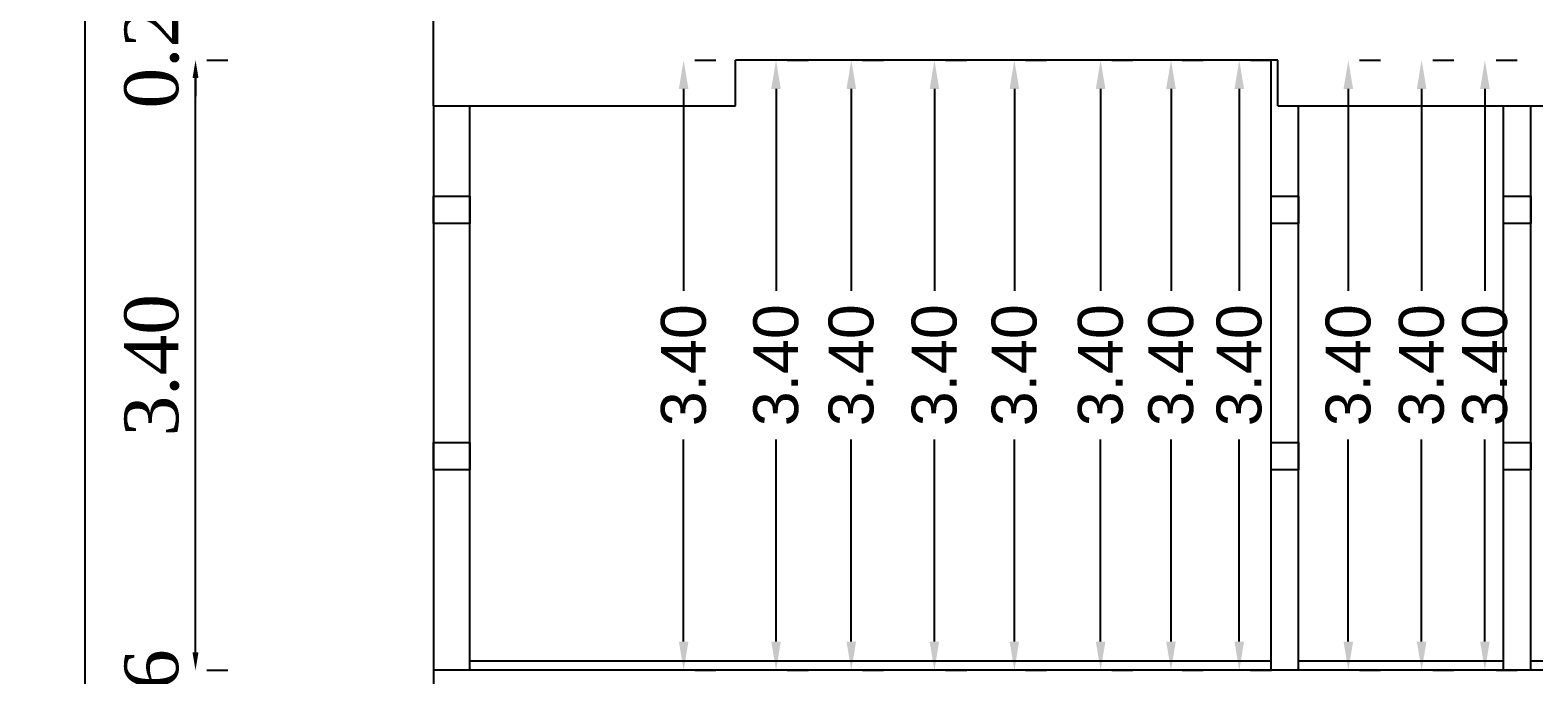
# Model space of a CAD drawing. Header units: metres. Extents: x 2754 to 3501, y 1112 to 1514.
# Drawn here: x 3367.96 to 3376.34, y 1417.85 to 1421.44 of the extents above; entities that cross this region are included whole.
import ezdxf

# ---------------------------------------------------------------- set-up
doc = ezdxf.new("R2010")
doc.units = ezdxf.units.M
for name, color, linetype in [('AR-COLUMN', 2, 'Continuous'), ('AR-THIN', 8, 'Continuous'), ('AR-WALL', 7, 'Continuous'), ('BLK_1_FLR_0_REGULAR_ROOM_1', 2, 'Continuous'), ('BLK_1_FLR_0_REGULAR_ROOM_10', 2, 'Continuous'), ('BLK_1_FLR_0_REGULAR_ROOM_11', 2, 'Continuous'), ('BLK_1_FLR_0_REGULAR_ROOM_2', 2, 'Continuous'), ('BLK_1_FLR_0_REGULAR_ROOM_3', 2, 'Continuous'), ('BLK_1_FLR_0_REGULAR_ROOM_4', 2, 'Continuous'), ('BLK_1_FLR_0_REGULAR_ROOM_5', 2, 'Continuous'), ('BLK_1_FLR_0_REGULAR_ROOM_6', 2, 'Continuous'), ('BLK_1_FLR_0_REGULAR_ROOM_7', 2, 'Continuous'), ('BLK_1_FLR_0_REGULAR_ROOM_8', 2, 'Continuous'), ('BLK_1_FLR_0_REGULAR_ROOM_9', 2, 'Continuous'), ('BLK_1_HT_OF_BLDG', 5, 'Continuous')]:
    doc.layers.add(name, color=color, linetype=linetype)
doc.styles.add('ANAND', font='times.ttf')
doc.styles.get("Standard").update_dxf_attribs({"font": 'arial.ttf'})
doc.dimstyles.new('STANDARD$0', dxfattribs={"dimtxt": 7, "dimasz": 3, "dimexe": 3, "dimexo": 1, "dimgap": 1.5, "dimtad": 1, "dimdec": 1, "dimzin": 1, "dimdsep": 46, "dimlunit": 4, "dimtxsty": 'Standard', "dimblk": 'OBLIQUE', "dimcen": 0.09375, "dimdle": 1, "dimclrd": 8, "dimclre": 8, "dimclrt": 7, "dimadec": 1, "dimazin": 0, "dimtfac": 1, "dimtdec": 1, "dimtix": 1, "dimtmove": 2, "dimatfit": 3, "dimldrblk": 'ARCHTICK', "dimfxl": 0, "dimfrac": 2, "dimtolj": 1, "dimtzin": 0, "dimarcsym": 0})
doc.dimstyles.new('V1', dxfattribs={"dimtxt": 0.23, "dimasz": 0.1, "dimexe": 0.18, "dimexo": 0.0625, "dimgap": 0.09, "dimtad": 1, "dimzin": 0, "dimdsep": 46, "dimtxsty": 'ANAND', "dimcen": 0.09, "dimadec": 0, "dimazin": 0, "dimtfac": 1, "dimtix": 1, "dimtofl": 0, "dimtmove": 2, "dimatfit": 0, "dimfxl": 0, "dimtolj": 1, "dimtzin": 0, "dimarcsym": 0})

# ---------------------------------------------------------------- blocks, each defined once
blk = doc.blocks.new('*D239')
at = {"color": 0, "lineweight": -2}
for p, q in [((3368.8852, 1417.9724), (3368.8852, 1418.0724)), ((3368.9477, 1417.8724), (3369.0652, 1417.8724)), ((3368.9477, 1417.3136), (3369.0652, 1417.3136)), ((3368.8852, 1417.2136), (3368.8852, 1417.1136))]:
    blk.add_line(p, q, dxfattribs=at)
at = {"color": 0}
for points in [[(3368.8685, 1417.9724), (3368.9018, 1417.9724), (3368.8852, 1417.8724)], [(3368.8685, 1417.2136), (3368.9018, 1417.2136), (3368.8852, 1417.3136)]]:
    blk.add_solid(points, dxfattribs=at)
at = {"layer": 'Defpoints', "color": 0}
for p in [(3368.8852, 1417.8724), (3368.8852, 1417.8724), (3368.8852, 1417.3136)]:
    blk.add_point(p, dxfattribs=at)
at = {"color": 0, "insert": (3368.6421, 1417.593), "char_height": 0.3, "attachment_point": 5, "rotation": 90, "style": 'ANAND'}
blk.add_mtext('\\A1;0.56', dxfattribs=at)
blk = doc.blocks.new('*D240')
at = {"color": 0, "lineweight": -2}
for p, q in [((3368.9477, 1421.2724), (3369.0652, 1421.2724)), ((3368.8852, 1417.9724), (3368.8852, 1421.1724)), ((3368.9477, 1417.8724), (3369.0652, 1417.8724))]:
    blk.add_line(p, q, dxfattribs=at)
at = {"color": 0}
for points in [[(3368.8685, 1421.1724), (3368.9018, 1421.1724), (3368.8852, 1421.2724)], [(3368.8685, 1417.9724), (3368.9018, 1417.9724), (3368.8852, 1417.8724)]]:
    blk.add_solid(points, dxfattribs=at)
at = {"layer": 'Defpoints', "color": 0}
for p in [(3368.8852, 1421.2724), (3368.8852, 1421.2724), (3368.8852, 1417.8724)]:
    blk.add_point(p, dxfattribs=at)
at = {"color": 0, "insert": (3368.6421, 1419.5724), "char_height": 0.3, "attachment_point": 5, "rotation": 90, "style": 'ANAND'}
blk.add_mtext('\\A1;3.40', dxfattribs=at)
blk = doc.blocks.new('*D241')
at = {"color": 0, "lineweight": -2}
for p, q in [((3368.8852, 1421.6264), (3368.8852, 1421.7264)), ((3368.9477, 1421.5264), (3369.0652, 1421.5264)), ((3368.9477, 1421.2724), (3369.0652, 1421.2724)), ((3368.8852, 1421.1724), (3368.8852, 1421.0724))]:
    blk.add_line(p, q, dxfattribs=at)
at = {"color": 0}
for points in [[(3368.8685, 1421.6264), (3368.9018, 1421.6264), (3368.8852, 1421.5264)], [(3368.8685, 1421.1724), (3368.9018, 1421.1724), (3368.8852, 1421.2724)]]:
    blk.add_solid(points, dxfattribs=at)
at = {"layer": 'Defpoints', "color": 0}
for p in [(3368.8852, 1421.5264), (3368.8852, 1421.5264), (3368.8852, 1421.2724)]:
    blk.add_point(p, dxfattribs=at)
at = {"color": 0, "insert": (3368.6421, 1421.3994), "char_height": 0.3, "attachment_point": 5, "rotation": 90, "style": 'ANAND'}
blk.add_mtext('\\A1;0.25', dxfattribs=at)
blk = doc.blocks.new('*D250')
at = {"layer": 'BLK_1_HT_OF_BLDG', "color": 0, "lineweight": -2}
for p, q in [((3368.3324, 1435.544), (3368.4499, 1435.544)), ((3368.2699, 1435.364), (3368.2699, 1426.6107)), ((3368.2699, 1417.4936), (3368.2699, 1426.2469)), ((3368.3324, 1417.3136), (3368.4499, 1417.3136))]:
    blk.add_line(p, q, dxfattribs=at)
at = {"layer": 'BLK_1_HT_OF_BLDG', "color": 0}
for points in [[(3368.2399, 1435.364), (3368.2999, 1435.364), (3368.2699, 1435.544)], [(3368.2399, 1417.4936), (3368.2999, 1417.4936), (3368.2699, 1417.3136)]]:
    blk.add_solid(points, dxfattribs=at)
at = {"layer": 'Defpoints', "color": 0}
for p in [(3368.2699, 1435.544), (3368.2699, 1435.544), (3368.2699, 1417.3136)]:
    blk.add_point(p, dxfattribs=at)
at = {"layer": 'BLK_1_HT_OF_BLDG', "color": 0, "insert": (3368.2699, 1426.4288), "char_height": 0.18, "attachment_point": 5}
blk.add_mtext('\\A1;18.21', dxfattribs=at)
blk = doc.blocks.new('*D25')
at = {"layer": 'BLK_1_FLR_0_REGULAR_ROOM_2', "color": 0, "lineweight": -2}
for p, q in [((3372.1832, 1421.2724), (3372.3007, 1421.2724)), ((3372.1207, 1421.1124), (3372.1207, 1419.9866)), ((3372.1207, 1418.0324), (3372.1207, 1419.1582)), ((3372.1832, 1417.8724), (3372.3007, 1417.8724))]:
    blk.add_line(p, q, dxfattribs=at)
at = {"layer": 'BLK_1_FLR_0_REGULAR_ROOM_2', "color": 0}
for points in [[(3372.094, 1421.1124), (3372.1473, 1421.1124), (3372.1207, 1421.2724)], [(3372.094, 1418.0324), (3372.1473, 1418.0324), (3372.1207, 1417.8724)]]:
    blk.add_solid(points, dxfattribs=at)
at = {"layer": 'Defpoints', "color": 0}
for p in [(3372.1207, 1421.2724), (3372.1207, 1417.8724), (3372.1207, 1417.8724)]:
    blk.add_point(p, dxfattribs=at)
at = {"layer": 'BLK_1_FLR_0_REGULAR_ROOM_2', "color": 0, "insert": (3372.1207, 1419.5724), "char_height": 0.25, "attachment_point": 5, "rotation": 90}
blk.add_mtext('\\A1;3.40', dxfattribs=at)
blk = doc.blocks.new('*D26')
at = {"layer": 'BLK_1_FLR_0_REGULAR_ROOM_3', "color": 0, "lineweight": -2}
for p, q in [((3372.6026, 1421.2724), (3372.7201, 1421.2724)), ((3372.5401, 1421.1124), (3372.5401, 1419.9866)), ((3372.5401, 1418.0324), (3372.5401, 1419.1582)), ((3372.6026, 1417.8724), (3372.7201, 1417.8724))]:
    blk.add_line(p, q, dxfattribs=at)
at = {"layer": 'BLK_1_FLR_0_REGULAR_ROOM_3', "color": 0}
for points in [[(3372.5135, 1421.1124), (3372.5668, 1421.1124), (3372.5401, 1421.2724)], [(3372.5135, 1418.0324), (3372.5668, 1418.0324), (3372.5401, 1417.8724)]]:
    blk.add_solid(points, dxfattribs=at)
at = {"layer": 'Defpoints', "color": 0}
for p in [(3372.5401, 1421.2724), (3372.5401, 1417.8724), (3372.5401, 1417.8724)]:
    blk.add_point(p, dxfattribs=at)
at = {"layer": 'BLK_1_FLR_0_REGULAR_ROOM_3', "color": 0, "insert": (3372.5401, 1419.5724), "char_height": 0.25, "attachment_point": 5, "rotation": 90}
blk.add_mtext('\\A1;3.40', dxfattribs=at)
blk = doc.blocks.new('*D27')
at = {"layer": 'BLK_1_FLR_0_REGULAR_ROOM_4', "color": 0, "lineweight": -2}
for p, q in [((3373.0658, 1421.2724), (3373.1833, 1421.2724)), ((3373.0033, 1421.1124), (3373.0033, 1419.9866)), ((3373.0033, 1418.0324), (3373.0033, 1419.1582)), ((3373.0658, 1417.8724), (3373.1833, 1417.8724))]:
    blk.add_line(p, q, dxfattribs=at)
at = {"layer": 'BLK_1_FLR_0_REGULAR_ROOM_4', "color": 0}
for points in [[(3372.9766, 1421.1124), (3373.03, 1421.1124), (3373.0033, 1421.2724)], [(3372.9766, 1418.0324), (3373.03, 1418.0324), (3373.0033, 1417.8724)]]:
    blk.add_solid(points, dxfattribs=at)
at = {"layer": 'Defpoints', "color": 0}
for p in [(3373.0033, 1421.2724), (3373.0033, 1417.8724), (3373.0033, 1417.8724)]:
    blk.add_point(p, dxfattribs=at)
at = {"layer": 'BLK_1_FLR_0_REGULAR_ROOM_4', "color": 0, "insert": (3373.0033, 1419.5724), "char_height": 0.25, "attachment_point": 5, "rotation": 90}
blk.add_mtext('\\A1;3.40', dxfattribs=at)
blk = doc.blocks.new('*D28')
at = {"layer": 'BLK_1_FLR_0_REGULAR_ROOM_5', "color": 0, "lineweight": -2}
for p, q in [((3373.5115, 1421.2724), (3373.629, 1421.2724)), ((3373.449, 1421.1124), (3373.449, 1419.9866)), ((3373.449, 1418.0324), (3373.449, 1419.1582)), ((3373.5115, 1417.8724), (3373.629, 1417.8724))]:
    blk.add_line(p, q, dxfattribs=at)
at = {"layer": 'BLK_1_FLR_0_REGULAR_ROOM_5', "color": 0}
for points in [[(3373.4223, 1421.1124), (3373.4756, 1421.1124), (3373.449, 1421.2724)], [(3373.4223, 1418.0324), (3373.4756, 1418.0324), (3373.449, 1417.8724)]]:
    blk.add_solid(points, dxfattribs=at)
at = {"layer": 'Defpoints', "color": 0}
for p in [(3373.449, 1421.2724), (3373.449, 1417.8724), (3373.449, 1417.8724)]:
    blk.add_point(p, dxfattribs=at)
at = {"layer": 'BLK_1_FLR_0_REGULAR_ROOM_5', "color": 0, "insert": (3373.449, 1419.5724), "char_height": 0.25, "attachment_point": 5, "rotation": 90}
blk.add_mtext('\\A1;3.40', dxfattribs=at)
blk = doc.blocks.new('*D29')
at = {"layer": 'BLK_1_FLR_0_REGULAR_ROOM_6', "color": 0, "lineweight": -2}
for p, q in [((3373.9921, 1421.2724), (3374.1096, 1421.2724)), ((3373.9296, 1421.1124), (3373.9296, 1419.9866)), ((3373.9296, 1418.0324), (3373.9296, 1419.1582)), ((3373.9921, 1417.8724), (3374.1096, 1417.8724))]:
    blk.add_line(p, q, dxfattribs=at)
at = {"layer": 'BLK_1_FLR_0_REGULAR_ROOM_6', "color": 0}
for points in [[(3373.9029, 1421.1124), (3373.9563, 1421.1124), (3373.9296, 1421.2724)], [(3373.9029, 1418.0324), (3373.9563, 1418.0324), (3373.9296, 1417.8724)]]:
    blk.add_solid(points, dxfattribs=at)
at = {"layer": 'Defpoints', "color": 0}
for p in [(3373.9296, 1421.2724), (3373.9296, 1417.8724), (3373.9296, 1417.8724)]:
    blk.add_point(p, dxfattribs=at)
at = {"layer": 'BLK_1_FLR_0_REGULAR_ROOM_6', "color": 0, "insert": (3373.9296, 1419.5724), "char_height": 0.25, "attachment_point": 5, "rotation": 90}
blk.add_mtext('\\A1;3.40', dxfattribs=at)
blk = doc.blocks.new('*D30')
at = {"layer": 'BLK_1_FLR_0_REGULAR_ROOM_7', "color": 0, "lineweight": -2}
for p, q in [((3374.3845, 1421.2724), (3374.502, 1421.2724)), ((3374.322, 1421.1124), (3374.322, 1419.9866)), ((3374.322, 1418.0324), (3374.322, 1419.1582)), ((3374.3845, 1417.8724), (3374.502, 1417.8724))]:
    blk.add_line(p, q, dxfattribs=at)
at = {"layer": 'BLK_1_FLR_0_REGULAR_ROOM_7', "color": 0}
for points in [[(3374.2953, 1421.1124), (3374.3486, 1421.1124), (3374.322, 1421.2724)], [(3374.2953, 1418.0324), (3374.3486, 1418.0324), (3374.322, 1417.8724)]]:
    blk.add_solid(points, dxfattribs=at)
at = {"layer": 'Defpoints', "color": 0}
for p in [(3374.322, 1421.2724), (3374.322, 1417.8724), (3374.322, 1417.8724)]:
    blk.add_point(p, dxfattribs=at)
at = {"layer": 'BLK_1_FLR_0_REGULAR_ROOM_7', "color": 0, "insert": (3374.322, 1419.5724), "char_height": 0.25, "attachment_point": 5, "rotation": 90}
blk.add_mtext('\\A1;3.40', dxfattribs=at)
blk = doc.blocks.new('*D31')
at = {"layer": 'BLK_1_FLR_0_REGULAR_ROOM_8', "color": 0, "lineweight": -2}
for p, q in [((3374.7649, 1421.2724), (3374.8824, 1421.2724)), ((3374.7024, 1421.1124), (3374.7024, 1419.9866)), ((3374.7024, 1418.0324), (3374.7024, 1419.1582)), ((3374.7649, 1417.8724), (3374.8824, 1417.8724))]:
    blk.add_line(p, q, dxfattribs=at)
at = {"layer": 'BLK_1_FLR_0_REGULAR_ROOM_8', "color": 0}
for points in [[(3374.6757, 1421.1124), (3374.729, 1421.1124), (3374.7024, 1421.2724)], [(3374.6757, 1418.0324), (3374.729, 1418.0324), (3374.7024, 1417.8724)]]:
    blk.add_solid(points, dxfattribs=at)
at = {"layer": 'Defpoints', "color": 0}
for p in [(3374.7024, 1421.2724), (3374.7024, 1417.8724), (3374.7024, 1417.8724)]:
    blk.add_point(p, dxfattribs=at)
at = {"layer": 'BLK_1_FLR_0_REGULAR_ROOM_8', "color": 0, "insert": (3374.7024, 1419.5724), "char_height": 0.25, "attachment_point": 5, "rotation": 90}
blk.add_mtext('\\A1;3.40', dxfattribs=at)
blk = doc.blocks.new('*D45')
at = {"layer": 'BLK_1_FLR_0_REGULAR_ROOM_9', "color": 0, "lineweight": -2}
for p, q in [((3375.3727, 1421.2724), (3375.4902, 1421.2724)), ((3375.3102, 1421.1124), (3375.3102, 1419.9866)), ((3375.3102, 1418.0324), (3375.3102, 1419.1582)), ((3375.3727, 1417.8724), (3375.4902, 1417.8724))]:
    blk.add_line(p, q, dxfattribs=at)
at = {"layer": 'BLK_1_FLR_0_REGULAR_ROOM_9', "color": 0}
for points in [[(3375.2836, 1421.1124), (3375.3369, 1421.1124), (3375.3102, 1421.2724)], [(3375.2836, 1418.0324), (3375.3369, 1418.0324), (3375.3102, 1417.8724)]]:
    blk.add_solid(points, dxfattribs=at)
at = {"layer": 'Defpoints', "color": 0}
for p in [(3375.3102, 1421.2724), (3375.3102, 1417.8724), (3375.3102, 1417.8724)]:
    blk.add_point(p, dxfattribs=at)
at = {"layer": 'BLK_1_FLR_0_REGULAR_ROOM_9', "color": 0, "insert": (3375.3102, 1419.5724), "char_height": 0.25, "attachment_point": 5, "rotation": 90}
blk.add_mtext('\\A1;3.40', dxfattribs=at)
blk = doc.blocks.new('*D46')
at = {"layer": 'BLK_1_FLR_0_REGULAR_ROOM_10', "color": 0, "lineweight": -2}
for p, q in [((3375.7814, 1421.2724), (3375.8989, 1421.2724)), ((3375.7189, 1421.1124), (3375.7189, 1419.9866)), ((3375.7189, 1418.0324), (3375.7189, 1419.1582)), ((3375.7814, 1417.8724), (3375.8989, 1417.8724))]:
    blk.add_line(p, q, dxfattribs=at)
at = {"layer": 'BLK_1_FLR_0_REGULAR_ROOM_10', "color": 0}
for points in [[(3375.6922, 1421.1124), (3375.7456, 1421.1124), (3375.7189, 1421.2724)], [(3375.6922, 1418.0324), (3375.7456, 1418.0324), (3375.7189, 1417.8724)]]:
    blk.add_solid(points, dxfattribs=at)
at = {"layer": 'Defpoints', "color": 0}
for p in [(3375.7189, 1421.2724), (3375.7189, 1417.8724), (3375.7189, 1417.8724)]:
    blk.add_point(p, dxfattribs=at)
at = {"layer": 'BLK_1_FLR_0_REGULAR_ROOM_10', "color": 0, "insert": (3375.7189, 1419.5724), "char_height": 0.25, "attachment_point": 5, "rotation": 90}
blk.add_mtext('\\A1;3.40', dxfattribs=at)
blk = doc.blocks.new('*D47')
at = {"layer": 'BLK_1_FLR_0_REGULAR_ROOM_11', "color": 0, "lineweight": -2}
for p, q in [((3376.134, 1421.2724), (3376.2515, 1421.2724)), ((3376.0715, 1421.1124), (3376.0715, 1419.9866)), ((3376.0715, 1418.0324), (3376.0715, 1419.1582)), ((3376.134, 1417.8724), (3376.2515, 1417.8724))]:
    blk.add_line(p, q, dxfattribs=at)
at = {"layer": 'BLK_1_FLR_0_REGULAR_ROOM_11', "color": 0}
for points in [[(3376.0448, 1421.1124), (3376.0981, 1421.1124), (3376.0715, 1421.2724)], [(3376.0448, 1418.0324), (3376.0981, 1418.0324), (3376.0715, 1417.8724)]]:
    blk.add_solid(points, dxfattribs=at)
at = {"layer": 'Defpoints', "color": 0}
for p in [(3376.0715, 1421.2724), (3376.0715, 1417.8724), (3376.0715, 1417.8724)]:
    blk.add_point(p, dxfattribs=at)
at = {"layer": 'BLK_1_FLR_0_REGULAR_ROOM_11', "color": 0, "insert": (3376.0715, 1419.5724), "char_height": 0.25, "attachment_point": 5, "rotation": 90}
blk.add_mtext('\\A1;3.40', dxfattribs=at)
blk = doc.blocks.new('*D51')
at = {"layer": 'BLK_1_FLR_0_REGULAR_ROOM_1', "color": 0, "lineweight": -2}
for p, q in [((3371.6683, 1421.2724), (3371.7858, 1421.2724)), ((3371.6058, 1421.1124), (3371.6058, 1419.9866)), ((3371.6058, 1418.0324), (3371.6058, 1419.1582)), ((3371.6683, 1417.8724), (3371.7858, 1417.8724))]:
    blk.add_line(p, q, dxfattribs=at)
at = {"layer": 'BLK_1_FLR_0_REGULAR_ROOM_1', "color": 0}
for points in [[(3371.5791, 1421.1124), (3371.6325, 1421.1124), (3371.6058, 1421.2724)], [(3371.5791, 1418.0324), (3371.6325, 1418.0324), (3371.6058, 1417.8724)]]:
    blk.add_solid(points, dxfattribs=at)
at = {"layer": 'Defpoints', "color": 0}
for p in [(3371.6058, 1421.2724), (3371.6058, 1417.8724), (3371.6058, 1417.8724)]:
    blk.add_point(p, dxfattribs=at)
at = {"layer": 'BLK_1_FLR_0_REGULAR_ROOM_1', "color": 0, "insert": (3371.6058, 1419.5724), "char_height": 0.25, "attachment_point": 5, "rotation": 90}
blk.add_mtext('\\A1;3.40', dxfattribs=at)

msp = doc.modelspace()

# ---------------------------------------------------------------- linework, layer by layer
at = {"layer": 'AR-COLUMN'}
for p, q in [((3370.21073, 1421.01842), (3370.21073, 1421.52642)), ((3374.9181, 1421.27242), (3371.89487, 1421.27242)), ((3371.89487, 1421.01842), (3371.89487, 1421.27242)), ((3374.9181, 1421.01842), (3374.9181, 1421.27242)), ((3370.21073, 1421.01842), (3371.89487, 1421.01842)), ((3374.9181, 1421.01842), (3377.5851, 1421.01842)), ((3388.02451, 1417.87242), (3370.21073, 1417.87242)), ((3370.21073, 1417.87242), (3370.21073, 1417.36442))]:
    msp.add_line(p, q, dxfattribs=at)
for points in [[(3370.21073, 1420.51402), (3370.41486, 1420.51402), (3370.41486, 1420.36162), (3370.21073, 1420.36162)], [(3374.88, 1420.51402), (3375.0324, 1420.51402), (3375.0324, 1420.36162), (3374.88, 1420.36162)], [(3376.1754, 1420.51402), (3376.3278, 1420.51402), (3376.3278, 1420.36162), (3376.1754, 1420.36162)], [(3370.21073, 1419.14242), (3370.41486, 1419.14242), (3370.41486, 1418.99002), (3370.21073, 1418.99002)], [(3374.88, 1419.14242), (3375.0324, 1419.14242), (3375.0324, 1418.99002), (3374.88, 1418.99002)], [(3376.1754, 1419.14242), (3376.3278, 1419.14242), (3376.3278, 1418.99002), (3376.1754, 1418.99002)]]:
    msp.add_lwpolyline(points, close=True, dxfattribs=at)
at = {"layer": 'AR-THIN'}
for p, q in [((3374.88, 1417.92322), (3370.41486, 1417.92322)), ((3376.1754, 1417.92322), (3375.0324, 1417.92322)), ((3377.4708, 1417.92322), (3376.3278, 1417.92322))]:
    msp.add_line(p, q, dxfattribs=at)
at = {"layer": 'AR-WALL'}
for p, q in [((3374.88, 1417.87242), (3374.88, 1421.27242)), ((3370.21073, 1421.01842), (3370.21073, 1417.87242)), ((3370.41486, 1417.87242), (3370.41486, 1421.01842)), ((3375.0324, 1417.87242), (3375.0324, 1421.01842)), ((3376.1754, 1417.87242), (3376.1754, 1421.01842)), ((3376.3278, 1417.87242), (3376.3278, 1421.01842))]:
    msp.add_line(p, q, dxfattribs=at)

# ---------------------------------------------------------------- dimensions: what is measured, and where the dimension line sits
at = {"color": 7}
for base, p1, p2, picture, middle in [((3368.88515, 1421.52642), (3368.88515, 1421.27242), (3368.88515, 1421.52642), '*D241', (3368.64212, 1421.39942)), ((3368.88515, 1421.27242), (3368.88515, 1417.87242), (3368.88515, 1421.27242), '*D240', (3368.64212, 1419.57242))]:
    dim = msp.add_linear_dim(base=base, p1=p1, p2=p2, angle=270, dimstyle='V1', override={"dimtxt": 0.3}, dxfattribs=at)
    dim.commit()
    dim.dimension.update_dxf_attribs({"geometry": picture, "text_midpoint": middle})
dim = msp.add_aligned_dim(p1=(3368.88515, 1417.31362), p2=(3368.88515, 1417.87242), distance=0, dimstyle='V1', override={"dimtxt": 0.3}, dxfattribs=at)
dim.commit()
dim.dimension.update_dxf_attribs({"geometry": '*D239', "text_midpoint": (3368.64212, 1417.59302)})
at = {"layer": 'BLK_1_FLR_0_REGULAR_ROOM_1', "color": 2}
dim = msp.add_linear_dim(base=(3371.60579, 1417.87242), p1=(3371.60579, 1421.27242), p2=(3371.60579, 1417.87242), angle=90, dimstyle='STANDARD$0', override={"dimtxt": 0.25, "dimasz": 0.16, "dimexe": 0.18, "dimexo": 0.0625, "dimgap": 0.09, "dimtad": 0, "dimdec": 2, "dimzin": 0, "dimlunit": 2, "dimpost": '', "dimcen": 0.09, "dimdle": 0, "dimclrd": 0, "dimclre": 0, "dimclrt": 0, "dimadec": 2, "dimtdec": 2, "dimtix": 0, "dimtofl": 0, "dimtmove": 1, "dimfxl": 5, "dimfrac": 0}, dxfattribs=at)
dim.commit()
dim.dimension.update_dxf_attribs({"geometry": '*D51', "text_midpoint": (3371.60579, 1419.57242)})
at = {"layer": 'BLK_1_FLR_0_REGULAR_ROOM_10', "color": 2}
dim = msp.add_linear_dim(base=(3375.7189, 1417.87242), p1=(3375.7189, 1421.27242), p2=(3375.7189, 1417.87242), angle=90, dimstyle='STANDARD$0', override={"dimtxt": 0.25, "dimasz": 0.16, "dimexe": 0.18, "dimexo": 0.0625, "dimgap": 0.09, "dimtad": 0, "dimdec": 2, "dimzin": 0, "dimlunit": 2, "dimpost": '', "dimcen": 0.09, "dimdle": 0, "dimclrd": 0, "dimclre": 0, "dimclrt": 0, "dimadec": 2, "dimtdec": 2, "dimtix": 0, "dimtofl": 0, "dimtmove": 1, "dimfxl": 5, "dimfrac": 0}, dxfattribs=at)
dim.commit()
dim.dimension.update_dxf_attribs({"geometry": '*D46', "text_midpoint": (3375.7189, 1419.57242)})
at = {"layer": 'BLK_1_FLR_0_REGULAR_ROOM_11', "color": 2}
dim = msp.add_linear_dim(base=(3376.07148, 1417.87242), p1=(3376.07148, 1421.27242), p2=(3376.07148, 1417.87242), angle=90, dimstyle='STANDARD$0', override={"dimtxt": 0.25, "dimasz": 0.16, "dimexe": 0.18, "dimexo": 0.0625, "dimgap": 0.09, "dimtad": 0, "dimdec": 2, "dimzin": 0, "dimlunit": 2, "dimpost": '', "dimcen": 0.09, "dimdle": 0, "dimclrd": 0, "dimclre": 0, "dimclrt": 0, "dimadec": 2, "dimtdec": 2, "dimtix": 0, "dimtofl": 0, "dimtmove": 1, "dimfxl": 5, "dimfrac": 0}, dxfattribs=at)
dim.commit()
dim.dimension.update_dxf_attribs({"geometry": '*D47', "text_midpoint": (3376.07148, 1419.57242)})
at = {"layer": 'BLK_1_FLR_0_REGULAR_ROOM_2', "color": 2}
dim = msp.add_linear_dim(base=(3372.12067, 1417.87242), p1=(3372.12067, 1421.27242), p2=(3372.12067, 1417.87242), angle=90, dimstyle='STANDARD$0', override={"dimtxt": 0.25, "dimasz": 0.16, "dimexe": 0.18, "dimexo": 0.0625, "dimgap": 0.09, "dimtad": 0, "dimdec": 2, "dimzin": 0, "dimlunit": 2, "dimpost": '', "dimcen": 0.09, "dimdle": 0, "dimclrd": 0, "dimclre": 0, "dimclrt": 0, "dimadec": 2, "dimtdec": 2, "dimtix": 0, "dimtofl": 0, "dimtmove": 1, "dimfxl": 5, "dimfrac": 0}, dxfattribs=at)
dim.commit()
dim.dimension.update_dxf_attribs({"geometry": '*D25', "text_midpoint": (3372.12067, 1419.57242)})
at = {"layer": 'BLK_1_FLR_0_REGULAR_ROOM_3', "color": 2}
dim = msp.add_linear_dim(base=(3372.54013, 1417.87242), p1=(3372.54013, 1421.27242), p2=(3372.54013, 1417.87242), angle=90, dimstyle='STANDARD$0', override={"dimtxt": 0.25, "dimasz": 0.16, "dimexe": 0.18, "dimexo": 0.0625, "dimgap": 0.09, "dimtad": 0, "dimdec": 2, "dimzin": 0, "dimlunit": 2, "dimpost": '', "dimcen": 0.09, "dimdle": 0, "dimclrd": 0, "dimclre": 0, "dimclrt": 0, "dimadec": 2, "dimtdec": 2, "dimtix": 0, "dimtofl": 0, "dimtmove": 1, "dimfxl": 5, "dimfrac": 0}, dxfattribs=at)
dim.commit()
dim.dimension.update_dxf_attribs({"geometry": '*D26', "text_midpoint": (3372.54013, 1419.57242)})
at = {"layer": 'BLK_1_FLR_0_REGULAR_ROOM_4', "color": 2}
dim = msp.add_linear_dim(base=(3373.00329, 1417.87242), p1=(3373.00329, 1421.27242), p2=(3373.00329, 1417.87242), angle=90, dimstyle='STANDARD$0', override={"dimtxt": 0.25, "dimasz": 0.16, "dimexe": 0.18, "dimexo": 0.0625, "dimgap": 0.09, "dimtad": 0, "dimdec": 2, "dimzin": 0, "dimlunit": 2, "dimpost": '', "dimcen": 0.09, "dimdle": 0, "dimclrd": 0, "dimclre": 0, "dimclrt": 0, "dimadec": 2, "dimtdec": 2, "dimtix": 0, "dimtofl": 0, "dimtmove": 1, "dimfxl": 5, "dimfrac": 0}, dxfattribs=at)
dim.commit()
dim.dimension.update_dxf_attribs({"geometry": '*D27', "text_midpoint": (3373.00329, 1419.57242)})
at = {"layer": 'BLK_1_FLR_0_REGULAR_ROOM_5', "color": 2}
dim = msp.add_linear_dim(base=(3373.44898, 1417.87242), p1=(3373.44898, 1421.27242), p2=(3373.44898, 1417.87242), angle=90, dimstyle='STANDARD$0', override={"dimtxt": 0.25, "dimasz": 0.16, "dimexe": 0.18, "dimexo": 0.0625, "dimgap": 0.09, "dimtad": 0, "dimdec": 2, "dimzin": 0, "dimlunit": 2, "dimpost": '', "dimcen": 0.09, "dimdle": 0, "dimclrd": 0, "dimclre": 0, "dimclrt": 0, "dimadec": 2, "dimtdec": 2, "dimtix": 0, "dimtofl": 0, "dimtmove": 1, "dimfxl": 5, "dimfrac": 0}, dxfattribs=at)
dim.commit()
dim.dimension.update_dxf_attribs({"geometry": '*D28', "text_midpoint": (3373.44898, 1419.57242)})
at = {"layer": 'BLK_1_FLR_0_REGULAR_ROOM_6', "color": 2}
dim = msp.add_linear_dim(base=(3373.92962, 1417.87242), p1=(3373.92962, 1421.27242), p2=(3373.92962, 1417.87242), angle=90, dimstyle='STANDARD$0', override={"dimtxt": 0.25, "dimasz": 0.16, "dimexe": 0.18, "dimexo": 0.0625, "dimgap": 0.09, "dimtad": 0, "dimdec": 2, "dimzin": 0, "dimlunit": 2, "dimpost": '', "dimcen": 0.09, "dimdle": 0, "dimclrd": 0, "dimclre": 0, "dimclrt": 0, "dimadec": 2, "dimtdec": 2, "dimtix": 0, "dimtofl": 0, "dimtmove": 1, "dimfxl": 5, "dimfrac": 0}, dxfattribs=at)
dim.commit()
dim.dimension.update_dxf_attribs({"geometry": '*D29', "text_midpoint": (3373.92962, 1419.57242)})
at = {"layer": 'BLK_1_FLR_0_REGULAR_ROOM_7', "color": 2}
dim = msp.add_linear_dim(base=(3374.32197, 1417.87242), p1=(3374.32197, 1421.27242), p2=(3374.32197, 1417.87242), angle=90, dimstyle='STANDARD$0', override={"dimtxt": 0.25, "dimasz": 0.16, "dimexe": 0.18, "dimexo": 0.0625, "dimgap": 0.09, "dimtad": 0, "dimdec": 2, "dimzin": 0, "dimlunit": 2, "dimpost": '', "dimcen": 0.09, "dimdle": 0, "dimclrd": 0, "dimclre": 0, "dimclrt": 0, "dimadec": 2, "dimtdec": 2, "dimtix": 0, "dimtofl": 0, "dimtmove": 1, "dimfxl": 5, "dimfrac": 0}, dxfattribs=at)
dim.commit()
dim.dimension.update_dxf_attribs({"geometry": '*D30', "text_midpoint": (3374.32197, 1419.57242)})
at = {"layer": 'BLK_1_FLR_0_REGULAR_ROOM_8', "color": 2}
dim = msp.add_linear_dim(base=(3374.70236, 1417.87242), p1=(3374.70236, 1421.27242), p2=(3374.70236, 1417.87242), angle=90, dimstyle='STANDARD$0', override={"dimtxt": 0.25, "dimasz": 0.16, "dimexe": 0.18, "dimexo": 0.0625, "dimgap": 0.09, "dimtad": 0, "dimdec": 2, "dimzin": 0, "dimlunit": 2, "dimpost": '', "dimcen": 0.09, "dimdle": 0, "dimclrd": 0, "dimclre": 0, "dimclrt": 0, "dimadec": 2, "dimtdec": 2, "dimtix": 0, "dimtofl": 0, "dimtmove": 1, "dimfxl": 5, "dimfrac": 0}, dxfattribs=at)
dim.commit()
dim.dimension.update_dxf_attribs({"geometry": '*D31', "text_midpoint": (3374.70236, 1419.57242)})
at = {"layer": 'BLK_1_FLR_0_REGULAR_ROOM_9', "color": 2}
dim = msp.add_linear_dim(base=(3375.31022, 1417.87242), p1=(3375.31022, 1421.27242), p2=(3375.31022, 1417.87242), angle=90, dimstyle='STANDARD$0', override={"dimtxt": 0.25, "dimasz": 0.16, "dimexe": 0.18, "dimexo": 0.0625, "dimgap": 0.09, "dimtad": 0, "dimdec": 2, "dimzin": 0, "dimlunit": 2, "dimpost": '', "dimcen": 0.09, "dimdle": 0, "dimclrd": 0, "dimclre": 0, "dimclrt": 0, "dimadec": 2, "dimtdec": 2, "dimtix": 0, "dimtofl": 0, "dimtmove": 1, "dimfxl": 5, "dimfrac": 0}, dxfattribs=at)
dim.commit()
dim.dimension.update_dxf_attribs({"geometry": '*D45', "text_midpoint": (3375.31022, 1419.57242)})
at = {"layer": 'BLK_1_HT_OF_BLDG'}
dim = msp.add_aligned_dim(p1=(3368.26987, 1417.31362), p2=(3368.26987, 1435.54402), distance=0, text='18.21', dimstyle='STANDARD$0', override={"dimtxt": 0.18, "dimasz": 0.18, "dimexe": 0.18, "dimexo": 0.0625, "dimgap": 0.09, "dimtad": 0, "dimtih": 1, "dimtoh": 1, "dimdec": 4, "dimzin": 0, "dimlunit": 2, "dimpost": '', "dimcen": 0.09, "dimdle": 0, "dimclrd": 0, "dimclre": 0, "dimclrt": 0, "dimadec": 0, "dimtdec": 4, "dimtix": 0, "dimtofl": 0, "dimtmove": 0, "dimfrac": 0}, dxfattribs=at)
dim.commit()
dim.dimension.update_dxf_attribs({"geometry": '*D250', "text_midpoint": (3368.26987, 1426.42882)})

doc.saveas('drawing.dxf')
